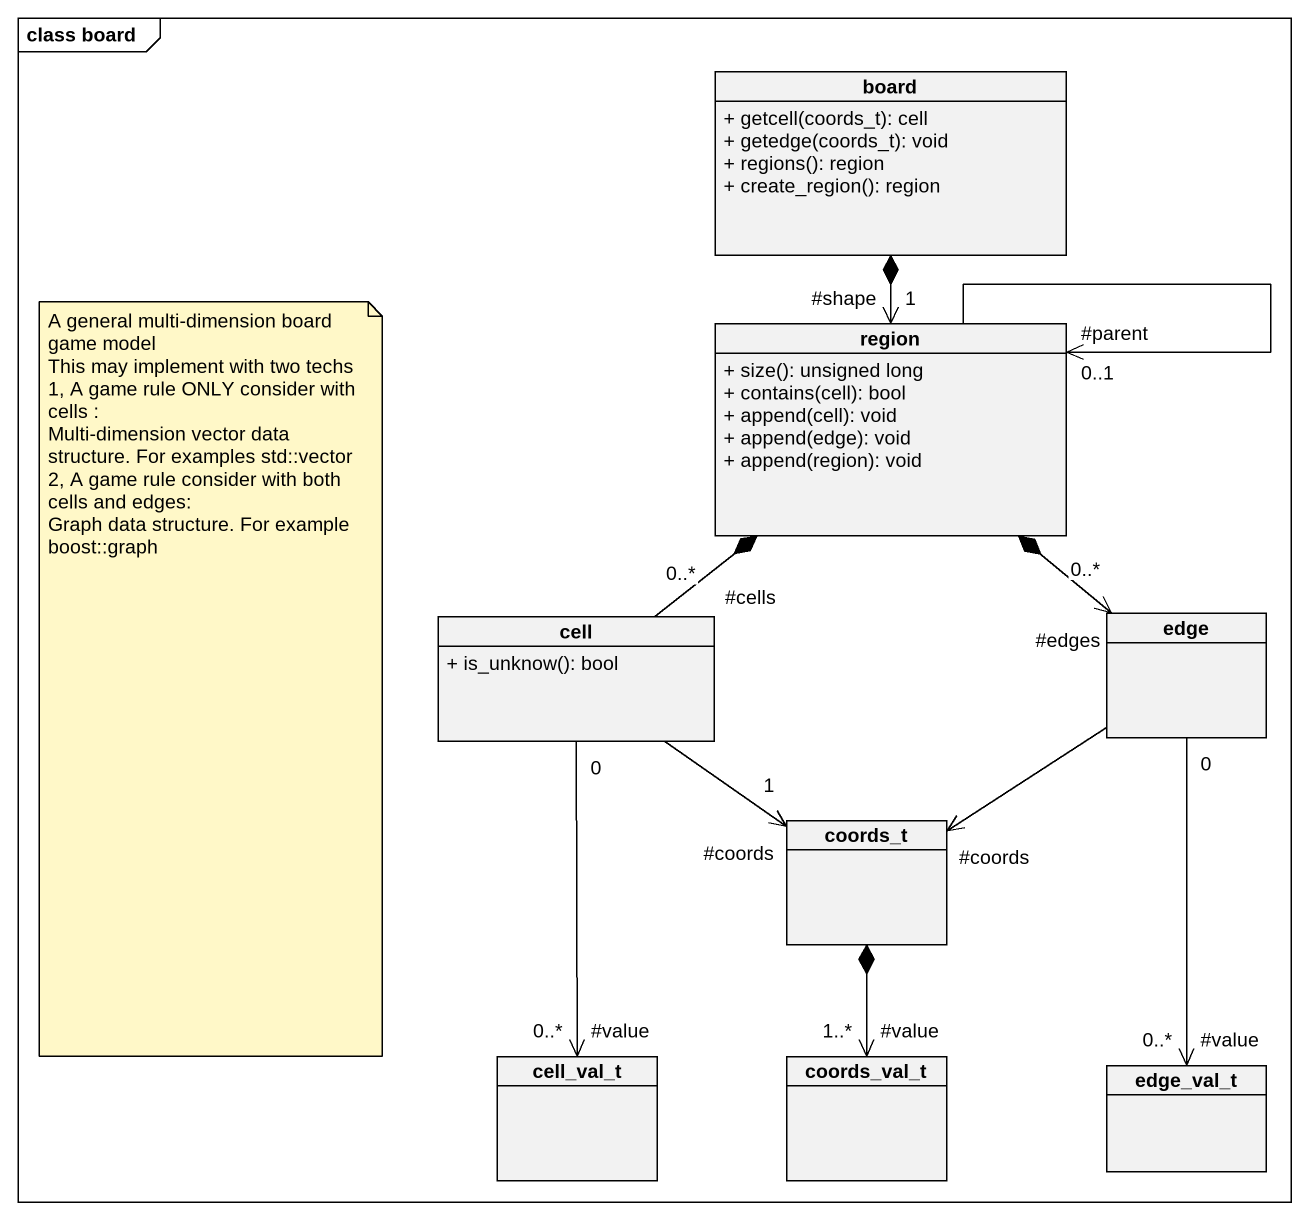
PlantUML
@startuml
mainframe class board
hide circle
hide empty members
skinparam classAttributeIconSize 0
class board {
  + getcell(coords_t): cell
  + getedge(coords_t): void
  + regions(): region
  + create_region(): region
}
class region {
  + size(): unsigned long
  + contains(cell): bool
  + append(cell): void
  + append(edge): void
  + append(region): void
}
class cell {
  + is_unknow(): bool
}
class edge
class coords_t
class cell_val_t
class coords_val_t
class edge_val_t
region "#shape\n1" <-up-* board
region "#parent\n0..1" <-- region
cell "#cells\n0..*" -up-* region
edge "#edges\n0..*" <-up-* region
coords_t "#coords\n1" <-up- cell
coords_t "#coords" <-up- edge
cell_val_t "#value\n0..*" <-up- "0" cell
coords_val_t "#value\n1..*" <-up-* coords_t
edge_val_t "#value\n0..*" <-up- "0" edge
note as N1
  A general multi-dimension board game model
  This may implement with two techs
  1, A game rule ONLY consider with cells :
  Multi-dimension vector data structure. For examples std::vector
  2, A game rule consider with both cells and edges:
  Graph data structure. For example boost::graph
end note
@enduml
